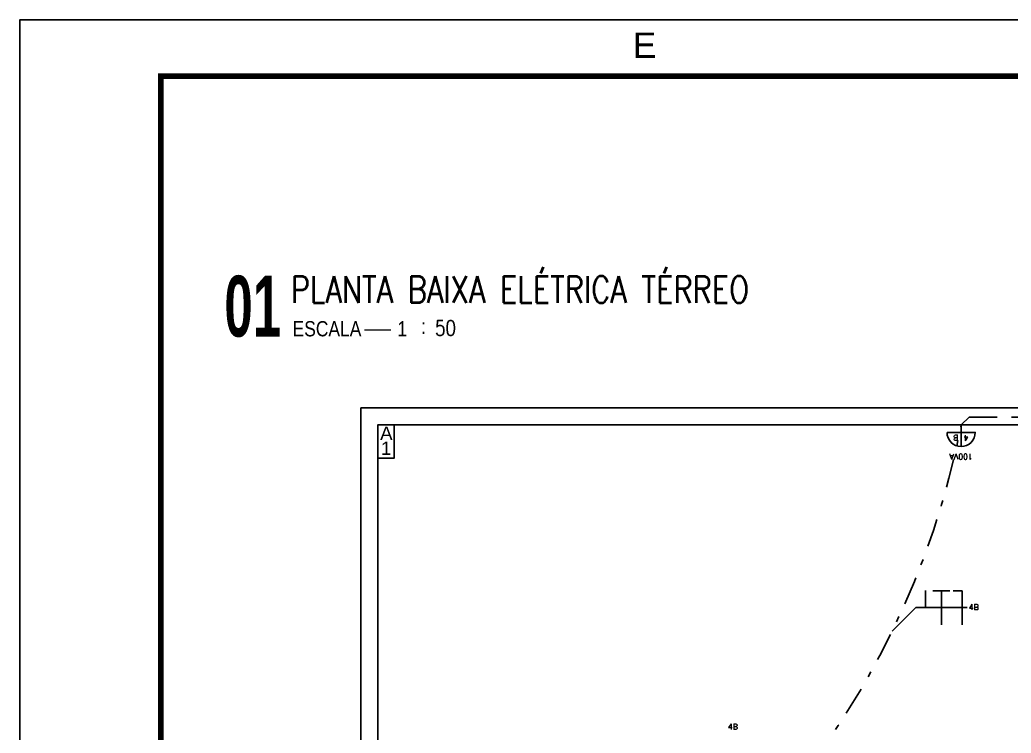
# Model space of a CAD drawing. Header units: millimetres. Extents: x 2718 to 3327, y 272 to 594.
# Drawn here: x 3123.61 to 3141.2, y 455.92 to 468.57 of the extents above; entities that cross this region are included whole.
import ezdxf
from ezdxf.enums import TextEntityAlignment as Align

# ---------------------------------------------------------------- set-up
doc = ezdxf.new("R2010")
doc.units = ezdxf.units.MM
doc.header["$MEASUREMENT"] = 0
doc.linetypes.add('DASHDOT', pattern=[1, 0.5, -0.25, 0, -0.25])
doc.linetypes.add('DASHED', pattern=[0.75, 0.5, -0.25])
doc.layers.get('0').update_dxf_attribs({"linetype": 'CONTINUOUS'})
for name, color, linetype in [('CABO-ILUM', 3, 'CONTINUOUS'), ('E-txt-g', 3, 'CONTINUOUS'), ('E-TXT-Y', 2, 'CONTINUOUS'), ('HIDROSSANITÁRIO', 8, 'CONTINUOUS'), ('Iluminação_Arandela', 50, 'CONTINUOUS'), ('PONTOS_ELETRICOS', 2, 'CONTINUOUS'), ("PRANCHA - PROJETU'S", 7, 'CONTINUOUS'), ('Segurança', 170, 'CONTINUOUS'), ('TXT_0', 7, 'CONTINUOUS')]:
    doc.layers.add(name, color=color, linetype=linetype)
for name, color, linetype, lineweight in [('Circuito Iluminação 4', 90, 'CONTINUOUS', 30), ('E-Txt-W', 7, 'CONTINUOUS', 20), ('Eletroduto_Parede', 200, 'DASHED', 30), ('Eletroduto_Piso', 32, 'DASHDOT', 30)]:
    doc.layers.add(name, color=color, linetype=linetype, lineweight=lineweight)
doc.styles.add('ARIAL', font='arial.ttf', dxfattribs={"height": 2})
doc.styles.add('F2', font='ARIALN.TTF')
doc.styles.add('PADRAO_TXT', font='romans.shx')
doc.styles.add('REG140', font='romans.shx', dxfattribs={"width": 0.8, "height": 0.35})
doc.styles.add('REG80', font='romans.shx', dxfattribs={"width": 0.8, "height": 0.2})
doc.styles.add('ROMANS', font='romans.shx', dxfattribs={"height": 0.1})
doc.styles.add('SANSSERIF2', font='sanssb__.ttf', dxfattribs={"width": 0.8})

# ---------------------------------------------------------------- blocks, each defined once
blk = doc.blocks.new('ADFSGASDFG')
at = {"layer": "PRANCHA - PROJETU'S", "color": 1}
blk.add_lwpolyline([(276.578, 47.946), (360.678, 47.946), (360.678, 107.346), (276.578, 107.346)], close=True, dxfattribs=at)
at = {"layer": "PRANCHA - PROJETU'S", "color": 4, "const_width": 0.1}
blk.add_lwpolyline([(279.078, 106.346), (359.678, 106.346), (359.678, 48.946), (279.078, 48.946)], close=True, dxfattribs=at)
at = {"layer": "PRANCHA - PROJETU'S", "color": 50, "linetype": 'Continuous', "style": 'ARIAL'}
blk.add_text('E', height=0.45, dxfattribs=at).set_placement((287.661, 106.896), align=Align.MIDDLE)
blk = doc.blocks.new('IND_DES')
at = {"layer": 'E-Txt-W', "color": 7}
blk.add_line((0.0269, -0.2428), (0.1984, -0.2428), dxfattribs=at)
at = {"layer": 'E-txt-g', "color": 7, "style": 'F2'}
for s, p in [('ESCALA', (-0.4463, -0.2864)), ('1', (0.2426, -0.2864)), (':', (0.3988, -0.2706))]:
    blk.add_text(s, height=0.1, dxfattribs=at).set_placement(p)
blk.add_attdef('ESCALA', (0.4897, -0.2812), '', height=0.1, dxfattribs=at)
at = {"layer": 'E-Txt-W', "color": 6, "style": 'F2'}
blk.add_attdef('00', text='', height=0.4, dxfattribs=at).set_placement((-0.7083, -0.2881), align=Align.CENTER)
at = {"layer": 'E-TXT-Y', "color": 7, "style": 'F2'}
for tag, p in [('PROJETO', (-0.4563, 0.1829)), ('DESENHO', (-0.4582, -0.0658))]:
    blk.add_attdef(tag, p, '', height=0.175, dxfattribs=at)
blk = doc.blocks.new('luminaria3')
at = {"layer": 'PONTOS_ELETRICOS'}
for p, q in [((0, 0.133), (0, 0.383)), ((-0.09, 0), (0.09, 0)), ((0, 0.133), (0, 0))]:
    blk.add_line(p, q, dxfattribs=at)
blk.add_lwpolyline([(0.25, 0.133, 1), (-0.25, 0.133)], format="xyb", close=True, dxfattribs=at)
at = {"layer": 'TXT_0', "style": 'PADRAO_TXT', "flags": 8}
for tag, p in [('PO', (-0.001, 0.563)), ('CI', (-0.089, 0.232)), ('CO', (0.091, 0.229))]:
    blk.add_attdef(tag, text='', height=0.1, dxfattribs=at).set_placement(p, align=Align.MIDDLE)

msp = doc.modelspace()

# ---------------------------------------------------------------- linework, layer by layer
at = {"layer": 'Circuito Iluminação 4', "lineweight": 30}
for p, q in [((3139.676, 458.15, -7.812), (3139.676, 458.448, -7.812)), ((3139.965, 458.447, -7.812), (3139.81, 458.447, -7.812)), ((3139.81, 458.447, -7.812), (3140.113, 458.447, -7.812)), ((3139.965, 458.15, -7.812), (3139.965, 458.447, -7.812)), ((3140.171, 458.447, -7.812), (3140.329, 458.447, -7.812)), ((3140.329, 458.447, -7.812), (3140.329, 457.842, -7.812)), ((3139.088, 457.729, -7.812), (3139.509, 458.15, -7.812)), ((3139.509, 458.15, -7.812), (3140.42, 458.15, -7.812)), ((3139.965, 458.15, -7.812), (3139.965, 457.849, -7.812)), ((3139.965, 457.849, -7.812), (3139.965, 457.84, -7.812))]:
    msp.add_line(p, q, dxfattribs=at)
at = {"layer": 'Eletroduto_Parede'}
for p, q in [((3140.311, 461.386), (3140.452, 461.526)), ((3140.452, 461.526), (3150.541, 461.526))]:
    msp.add_line(p, q, dxfattribs=at)
at = {"layer": 'Eletroduto_Piso'}
msp.add_arc((3125.814, 464.201, -7.812), 14.768, 319.0098, 349.0098, dxfattribs=at)
at = {"layer": 'HIDROSSANITÁRIO', "color": 8, "linetype": 'Continuous'}
for p, q in [((3171.661, 461.686), (3129.661, 461.686)), ((3129.661, 416.686), (3129.661, 461.686)), ((3171.361, 461.386), (3129.961, 461.386)), ((3129.961, 454.814), (3129.961, 461.386))]:
    msp.add_line(p, q, dxfattribs=at)
at = {"layer": 'Segurança'}
msp.add_lwpolyline([(3129.961, 460.799), (3130.255, 460.799), (3130.255, 461.386), (3129.961, 461.386)], close=True, dxfattribs=at)

# ---------------------------------------------------------------- block references
ref = msp.add_blockref('IND_DES', (3129.656, 463.729), dxfattribs=dict(xscale=2.69972325067522, yscale=2.69972325067522, zscale=2.69972325067522))
ref.add_attrib('00', '01', dxfattribs={"layer": 'E-Txt-W', "height": 1.0799, "style": 'SANSSERIF2', "width": 0.6}).set_placement((3127.744, 462.951), align=Align.CENTER)
ref.add_attrib('DESENHO', 'PLANTA BAIXA ELÉTRICA TÉRREO', (3128.419, 463.551), dxfattribs={"layer": 'E-TXT-Y', "height": 0.47245, "style": 'REG140', "width": 0.8})
ref.add_attrib('ESCALA', '50', (3130.978, 462.969), dxfattribs={"layer": 'CABO-ILUM', "height": 0.27, "style": 'REG80', "width": 0.8})
at = {"layer": 'Iluminação_Arandela'}
ref = msp.add_blockref('luminaria3', (3140.311, 461.386), dxfattribs=dict(at, rotation=180))
ref.add_attrib('CI', '4', dxfattribs={"layer": 'TXT_0', "height": 0.1, "rotation": 180, "style": 'PADRAO_TXT'}).set_placement((3140.4, 461.153), align=Align.MIDDLE)
ref.add_attrib('CO', 'B', dxfattribs={"layer": 'TXT_0', "height": 0.1, "rotation": 180, "style": 'PADRAO_TXT'}).set_placement((3140.22, 461.157), align=Align.MIDDLE)
ref.add_attrib('PO', '100VA', dxfattribs={"layer": 'TXT_0', "height": 0.1, "rotation": 180, "style": 'PADRAO_TXT'}).set_placement((3140.312, 460.823), align=Align.MIDDLE)
at = {"layer": "PRANCHA - PROJETU'S", "color": 1}
msp.add_blockref('ADFSGASDFG', (2847.034, 361.221), dxfattribs=at)

# ---------------------------------------------------------------- texts
at = {"layer": 'Circuito Iluminação 4', "lineweight": 30, "char_height": 0.1, "attachment_point": 1, "style": 'ROMANS'}
for insert in [(3140.446, 458.205), (3136.174, 456.087)]:
    msp.add_mtext_dynamic_manual_height_columns('4B', width=0.20385, gutter_width=0.5, heights=[0], dxfattribs=dict(at, insert=insert))
at = {"layer": 'Segurança', "style": 'ARIAL'}
for s, p in [('A', (3130.005, 461.121)), ('1', (3130.019, 460.855))]:
    msp.add_text(s, height=0.235, dxfattribs=at).set_placement(p)

doc.saveas('drawing.dxf')
